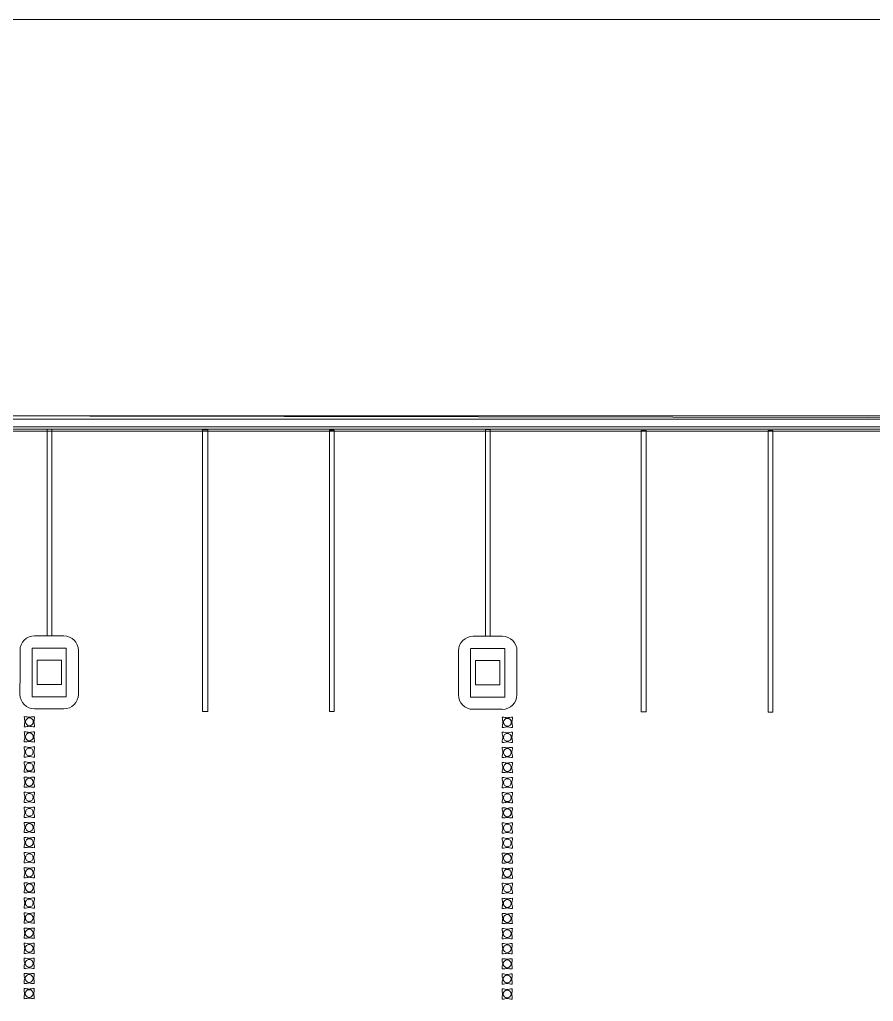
# Model space of a CAD drawing. Header units: metres. Extents: x -22 to 564, y 0 to 143.
# Drawn here: x 560.94 to 562.018, y 54.363 to 55.602 of the extents above; entities that cross this region are included whole.
import ezdxf

# ---------------------------------------------------------------- set-up
doc = ezdxf.new("R2010")
doc.units = ezdxf.units.M
doc.layers.add('XREF PIE 1.100$0$G-ANNO-TTLB', color=7, linetype='Continuous', lineweight=9)
doc.layers.add('XREF PIE 1.100$0$G-IMPT', color=7, linetype='Continuous', lineweight=9)

# ---------------------------------------------------------------- blocks, each defined once
blk = doc.blocks.new('XREF PIE 1.100$0$ZUM-TB-XX-PP_PIE DE PLANO - CDL_CONJUNTO_dwg-1452923-PLANTA BAJA GENERAL')
at = {"layer": 'XREF PIE 1.100$0$G-IMPT'}
for p, q in [((0.09199184919738342, 0.07214445939302026), (0.09162298576611584, 0.07214445939302026)), ((0.09752480066780186, 0.07213901820247708), (0.09715593723653429, 0.07213901820247708)), ((0.09217579725168927, 0.0716524601115052), (0.09217579725168927, 0.07195984630431469)), ((0.09770874872210772, 0.07164701892096201), (0.09770874872210772, 0.07195440511377152)), ((0.09217555542097162, 0.07140655115725947), (0.09217555542097162, 0.07168319873078799)), ((0.0977085068913901, 0.07140110996671627), (0.0977085068913901, 0.07167775754024479)), ((0.09162207890099848, 0.07122266356062622), (0.09199094233226603, 0.07122266356062622)), ((0.0971550303714169, 0.07121722237008302), (0.09752389380268452, 0.07121722237008302))]:
    blk.add_line(p, q, dxfattribs=at)
at = {"layer": 'XREF PIE 1.100$0$G-IMPT', "flags": 128}
for points in [[(0, 0), (0.12, 0), (0.12, 0.0748782895601067), (1.589012453451222e-05, 0.0748782895601067), (1.589012453451222e-05, 0)], [(1.123025334831551e-05, 0.07013983371538624), (1.123025334831551e-05, 0.07487828956045811), (0.0005003045089335135, 0.0110852656233211), (1.589012453517835e-05, 0.07487828956080356), (0.08986497717567743, 0.07487828956080356), (0.1143888126715636, 0.07487828956080356), (0.1200158901245345, 0.07487828956080356), (0.1143888126715664, 0.07487828956080356), (0.08986497717570026, 0.07492244199292449), (1.589012453517835e-05, 0.07492244199292449), (0.0005003042733007224, 0.01108529665638929), (0.007789688871673445, 0.01108529665638929), (0.08899366349407059, 0.01129846141424695), (0.1199814860477227, 0.01138918129519254), (0.1199814860477227, 0.07487828956010142), (0.1199814860477227, 0.01138918129519254), (0.08899366349407059, 0.01129846141424696), (0.08248167360918901, 0.01128083347313906), (0.08282589246007119, 0.01239823142711188), (0.0821208599746766, 0.0126154194675053), (0.08215705798140883, 0.01273292488173767), (0.08172217873752048, 0.01132122655057348)], [(0.05728554861772773, 0.0747527390870715), (0.08986489457308595, 0.0747527390870715), (0.114388571940646, 0.0747527390870715), (0.1200158068399093, 0.07472459645412195)], [(0.05728557884659697, 0.07478347773978228), (0.08986491109360144, 0.07478347773978228), (0.1143886200868296, 0.07478347773978228), (0.1200158234968343, 0.07475533508750312)], [(0.09178063745215918, 0.07475355086111544), (0.09178063745215918, 0.07214467099487469), (0.09183815610103015, 0.07214467099487469), (0.09183815610103015, 0.07475349040344276), (0.09178063745215918, 0.07475349040344276)], [(0.09380798509444134, 0.07474316308283482), (0.09380798509444134, 0.0711897786939555), (0.09374301340239803, 0.0711897786939555), (0.09374301340239803, 0.07474322354050753), (0.09380798509444134, 0.07474322354050753)], [(0.09534491605849318, 0.07474165164101723), (0.09534491605849318, 0.07118826725213791), (0.09540289884357188, 0.07118826725213791), (0.09540289884357188, 0.0747415911833445), (0.09534491605849318, 0.0747415911833445)], [(0.09731358892257767, 0.07474810967057224), (0.09731358892257767, 0.07213922980433149), (0.09737110757144858, 0.07213922980433149), (0.09737110757144858, 0.07474804921289956), (0.09731358892257767, 0.07474804921289956)], [(0.09934093656501192, 0.07473772189230041), (0.09934093656501192, 0.07118433750342111), (0.09927596487296865, 0.07118433750342111), (0.09927596487296865, 0.07473778234997312), (0.09934093656501192, 0.07473778234997312)], [(0.1008778675290637, 0.07473621045048282), (0.1008778675290637, 0.07118282606160348), (0.1009358503141425, 0.07118282606160348), (0.1009358503141425, 0.07473614999281011), (0.1008778675290637, 0.07473614999281011)], [(0.09143837267741026, 0.07196057179638705), (0.09143837267741026, 0.07168392422286035), (0.0914378285583291, 0.07140727664933182)], [(0.09202243667259179, 0.07199073606777907), (0.09159209600265135, 0.07199073606777907), (0.09159209600265135, 0.07137638688586911), (0.09202183209581552, 0.07137638688586911), (0.09202183209581552, 0.07199073606777907)], [(0.09697132414782873, 0.07195513060584385), (0.09697132414782873, 0.07167848303231712), (0.09697078002874758, 0.07140183545878864)], [(0.0971250474730698, 0.07198571808094484), (0.09755538814301025, 0.07198571808094484), (0.09755538814301025, 0.07137052249161688), (0.09712444289639201, 0.07137052249161688), (0.09712444289639201, 0.07198571808094484)], [(0.09196080828981992, 0.07183710342904708), (0.09165342209701041, 0.07183710342904708), (0.09165342209701041, 0.07153001952460111), (0.09196050600145642, 0.07153001952460111), (0.09196050600145642, 0.07183710342904708)], [(0.09718637356747813, 0.07183196452686733), (0.0974937597602876, 0.07183196452686733), (0.0974937597602876, 0.07152427604569436), (0.09718607127911463, 0.07152427604569436), (0.09718607127911463, 0.07183196452686733)]]:
    blk.add_lwpolyline(points, dxfattribs=at)
blk.add_lwpolyline([(0.1198591832153632, 0.04015308212429854), (0.1198591832153632, 0.07472980594961619), (0.06838715904063765, 0.07472980594961619), (0.06838715904063765, 0.05601492656945762)], close=True, dxfattribs=at)
at = {"layer": 'XREF PIE 1.100$0$G-IMPT'}
for centre, radius in [((0.09155736772756017, 0.0710599546018464), 4.918181463151039e-05), ((0.09758842707358213, 0.07105402356427008), 4.918181463149651e-05), ((0.09155718030877479, 0.07086937516230352), 4.918181463151039e-05), ((0.09758823965479675, 0.07086344412472718), 4.918181463149651e-05), ((0.09155699288998974, 0.07067879572275321), 4.918181463149651e-05), ((0.09758805223601168, 0.07067286468517688), 4.918181463151039e-05), ((0.09155680547120458, 0.07048821628320473), 4.918181463149651e-05), ((0.09758786481722652, 0.07048228524562837), 4.918181463151039e-05), ((0.09155661805241916, 0.07029763684366191), 4.918181463152427e-05), ((0.09758767739844108, 0.07029170580608558), 4.918181463149651e-05), ((0.09155643063363365, 0.07010705740412096), 4.918181463151039e-05), ((0.09758748997965562, 0.07010112636654464), 4.918181463149651e-05), ((0.091556243214848, 0.0699164779645838), 4.918181463149651e-05), ((0.09758730256086993, 0.06991054692700747), 4.918181463149651e-05), ((0.09155605579606262, 0.06972589852504096), 4.918181463149651e-05), ((0.09758711514208457, 0.06971996748746463), 4.918181463152427e-05), ((0.09155586837727717, 0.06953531908549815), 4.918181463152427e-05), ((0.09758692772329917, 0.06952938804792182), 4.918181463149651e-05), ((0.09155568095849183, 0.06934473964595438), 4.918181463151039e-05), ((0.0975867403045138, 0.06933880860837806), 4.918181463149651e-05), ((0.09155549353970645, 0.06915416020641157), 4.918181463151039e-05), ((0.09758655288572841, 0.06914822916883524), 4.918181463149651e-05), ((0.09155530612092098, 0.0689635807668706), 4.918181463151039e-05), ((0.0975863654669429, 0.06895764972929427), 4.918181463149651e-05), ((0.09155511870213551, 0.06877300132732875), 4.918181463152427e-05), ((0.09758617804815745, 0.06876707028975239), 4.918181463152427e-05), ((0.09155493128335013, 0.06858242188778588), 4.918181463152427e-05), ((0.09758599062937207, 0.06857649085020956), 4.918181463152427e-05), ((0.0915547438645647, 0.06839184244824306), 4.918181463149651e-05), ((0.0975858032105866, 0.06838591141066673), 4.918181463152427e-05), ((0.09155455644577927, 0.06820126300870137), 4.918181463149651e-05), ((0.09758561579180117, 0.06819533197112504), 4.918181463152427e-05), ((0.09155436902699378, 0.06801068356916043), 4.918181463151039e-05), ((0.0975854283730157, 0.0680047525315841), 4.918181463152427e-05), ((0.09155418160820819, 0.06782010412962182), 4.918181463151039e-05), ((0.0975852409542301, 0.06781417309204552), 4.918181463152427e-05), ((0.09155399418942281, 0.06762952469008011), 4.918181463151039e-05), ((0.09758505353544472, 0.06762359365250381), 4.918181463152427e-05)]:
    blk.add_circle(centre, radius, dxfattribs=at)
for centre, radius, start, end in [((0.09162280439309774, 0.07196039042336894), 0.0001844318048699824, 89.94365445733145, 179.9436544573315), ((0.09199166782436533, 0.0719600276773328), 0.0001844318048699824, 359.9436544573354, 89.94365445733145), ((0.09715575586351617, 0.07195494923282574), 0.0001844318048699824, 89.94365445733145, 179.9436544573315), ((0.0975246192947838, 0.07195458648678961), 0.0001844318048699824, 359.9436544573354, 89.94365445733145), ((0.09162226027401658, 0.07140709527631371), 0.0001844318048699824, 179.9436544573315, 269.9436544573311), ((0.09199112370528416, 0.07140673253027759), 0.0001844318048699685, 269.9436544573311, 359.9436544573354), ((0.09715521174443503, 0.0714016540857705), 0.0001844318048699685, 179.9436544573315, 269.9436544573311), ((0.09752407517570265, 0.07140129133973437), 0.0001844318048699824, 269.9436544573311, 359.9436544573354), ((0.09163910488700741, 0.07100177700959522), 0.0001464877073037991, 167.9441535906516, 182.4688068444948), ((0.09163921915427488, 0.071117971318571), 0.0001464877073043469, 177.4185020937593, 191.9431553477127), ((0.09149919013530929, 0.07097821744239848), 0.0001464877073044118, 77.94415359015193, 92.46880684487064), ((0.09141560439592415, 0.07106009401408256), 8.489692701832771e-05, 340.9420926973645, 18.94521624095308), ((0.09155722831532405, 0.07091819127021044), 8.489692701832415e-05, 70.9420926962208, 108.9452162406991), ((0.09155750713979649, 0.07120171793348234), 8.489692701832511e-05, 250.9420926961612, 288.9452162407018), ((0.0916153844442848, 0.0709781031751316), 0.0001464877073043899, 87.41850209326562, 101.9431553484633), ((0.09169913105919612, 0.07105981518961044), 8.489692701833844e-05, 160.9420926975105, 198.9452162411093), ((0.09147551630084548, 0.0710019378851218), 0.0001464877073043607, 357.4185020937592, 11.94315534771722), ((0.09147563056811286, 0.07111813219409814), 0.0001464877073038453, 347.9441535904925, 2.468806844331801), ((0.09767016423302935, 0.07099584597201888), 0.0001464877073037991, 167.9441535906516, 182.4688068444948), ((0.09767027850029683, 0.07111204028099467), 0.0001464877073043746, 177.418502093765, 191.9431553477169), ((0.09753024948133125, 0.07097228640482216), 0.0001464877073044118, 77.94415359015198, 92.46880684487085), ((0.09744666374194612, 0.07105416297650624), 8.489692701832771e-05, 340.9420926973645, 18.94521624095308), ((0.0975885664858185, 0.07119578689590601), 8.489692701832963e-05, 250.9420926961533, 288.9452162407008), ((0.09764644379030676, 0.07097217213755527), 0.0001464877073043899, 87.41850209326562, 101.9431553484633), ((0.09773019040521802, 0.07105388415203412), 8.489692701833844e-05, 160.9420926975105, 198.9452162411093), ((0.09750657564686739, 0.07099600684754546), 0.0001464877073043752, 357.4185020937592, 11.94315534771725), ((0.0975066899141348, 0.07111220115652181), 0.0001464877073038453, 347.9441535904925, 2.468806844331801), ((0.09163903173548943, 0.07092739187902812), 0.0001464877073043607, 177.4185020937595, 191.9431553477158), ((0.0914990027165239, 0.07078763800285569), 0.0001464877073043982, 77.94415359015098, 92.46880684486541), ((0.09149935101083582, 0.07114180602856116), 0.000146487707304376, 267.418502093265, 281.9431553484641), ((0.09141541697713873, 0.07086951457453973), 8.489692701832771e-05, 340.9420926973539, 18.94521624095486), ((0.09155731972101111, 0.07101113849393952), 8.489692701832511e-05, 250.9420926961609, 288.945216240699), ((0.0916151970254994, 0.07078752373558879), 0.000146487707304376, 87.41850209326537, 101.9431553484644), ((0.09161554531981131, 0.07114169176129431), 0.0001464877073044254, 257.944153590153, 272.4688068448702), ((0.0916989436404107, 0.07086923575006762), 8.489692701833844e-05, 160.9420926975105, 198.9452162411093), ((0.09147544314932746, 0.07092755275455535), 0.0001464877073038453, 347.9441535904863, 2.46880684433198), ((0.0976700910815114, 0.07092146084145182), 0.0001464877073043607, 177.4185020937595, 191.9431553477169), ((0.09753006206254583, 0.07078170696527936), 0.0001464877073043876, 77.94415359014488, 92.46880684486038), ((0.09753041035685772, 0.07113587499098482), 0.0001464877073043754, 267.4185020932704, 281.9431553484694), ((0.09744647632316074, 0.0708635835369634), 8.489692701832771e-05, 340.9420926973645, 18.94521624095308), ((0.09758837906703305, 0.07100520745636318), 8.489692701834275e-05, 250.942092696156, 288.945216240695), ((0.09758828766134597, 0.07091226023263413), 8.489692701832869e-05, 70.94209269621255, 108.9452162406896), ((0.09764625637152134, 0.07078159269801246), 0.0001464877073043754, 87.41850209327077, 101.9431553484698), ((0.09764660466583328, 0.071135760723718), 0.0001464877073044254, 257.9441535901527, 272.4688068448703), ((0.09773000298643263, 0.0708633047124913), 8.489692701833844e-05, 160.9420926975105, 198.9452162411093), ((0.09750650249534946, 0.07092162171697902), 0.0001464877073038124, 347.9441535904918, 2.468806844331942), ((0.09163891746822203, 0.07081119757005239), 0.0001464877073037991, 167.9441535906454, 182.468806844495), ((0.09149916359205038, 0.07095122658901831), 0.000146487707304376, 267.418502093265, 281.9431553484652), ((0.09155704089653867, 0.07072761183066764), 8.489692701832415e-05, 70.94209269622141, 108.9452162406984), ((0.09161535790102593, 0.07095111232175151), 0.0001464877073043982, 257.9441535901504, 272.4688068448705), ((0.09147532888206006, 0.07081135844557898), 0.0001464877073043891, 357.4185020937594, 11.94315534771612), ((0.09766997681424396, 0.07080526653247605), 0.000146487707303802, 167.9441535906452, 182.468806844495), ((0.09753022293807233, 0.07094529555144198), 0.0001464877073043609, 267.4185020932755, 281.9431553484653), ((0.09758810024256058, 0.07072168079309131), 8.489692701832869e-05, 70.94209269621352, 108.9452162406975), ((0.0976464172470479, 0.07094518128417518), 0.0001464877073044118, 257.9441535901516, 272.4688068448703), ((0.09750638822808201, 0.07080542740800265), 0.0001464877073043752, 357.4185020937592, 11.94315534771725), ((0.09163873004943694, 0.07062061813050201), 0.0001464877073037855, 167.9441535906493, 182.4688068444898), ((0.0916388443167044, 0.0707368124394778), 0.0001464877073043752, 177.4185020937595, 191.9431553477169), ((0.09149881529773879, 0.07059705856330535), 0.0001464877073043847, 77.94415359014971, 92.4688068448657), ((0.0914152295583537, 0.07067893513498938), 8.489692701832771e-05, 340.9420926973645, 18.94521624095308), ((0.09155713230222608, 0.07082055905438916), 8.489692701831652e-05, 250.9420926961502, 288.9452162407008), ((0.09161500960671434, 0.07059694429603841), 0.0001464877073043899, 87.4185020932656, 101.9431553484645), ((0.09169875622162567, 0.07067865631051727), 8.489692701834298e-05, 160.9420926975096, 198.9452162411102), ((0.09147514146327501, 0.07062077900602863), 0.0001464877073043752, 357.4185020937592, 11.94315534771725), ((0.0914752557305424, 0.07073697331500502), 0.0001464877073038153, 347.9441535904916, 2.46880684433199), ((0.09766978939545884, 0.0706146870929257), 0.0001464877073037991, 167.9441535906516, 182.4688068444948), ((0.09766990366272636, 0.0707308814019015), 0.0001464877073043614, 177.4185020937647, 191.9431553477181), ((0.09752987464376076, 0.07059112752572905), 0.0001464877073043876, 77.94415359014482, 92.46880684486558), ((0.09744628890437562, 0.07067300409741306), 8.489692701832771e-05, 340.9420926973645, 18.94521624095308), ((0.09758819164824797, 0.07081462801681283), 8.489692701834275e-05, 250.9420926961564, 288.9452162406978), ((0.09764606895273623, 0.07059101325846211), 0.0001464877073043899, 87.41850209326562, 101.9431553484633), ((0.09772981556764757, 0.07067272527294095), 8.489692701833844e-05, 160.9420926975105, 198.9452162411093), ((0.09750620080929694, 0.0706148479684523), 0.0001464877073043746, 357.4185020937592, 11.9431553477172), ((0.09750631507656435, 0.07073104227742869), 0.0001464877073038453, 347.9441535904925, 2.468806844331801), ((0.09163865689791922, 0.07054623299992933), 0.0001464877073043607, 177.4185020937595, 191.9431553477169), ((0.09149862787895363, 0.07040647912375682), 0.0001464877073043982, 77.94415359015085, 92.46880684487085), ((0.09149897617326534, 0.07076064714946796), 0.0001464877073043477, 267.4185020932699, 281.9431553484663), ((0.09141504213956853, 0.0704883556954409), 8.489692701834083e-05, 340.9420926973648, 18.94521624095276), ((0.09155694488344088, 0.07062997961484069), 8.489692701832963e-05, 250.9420926961539, 288.9452162406972), ((0.0915568534777536, 0.07053703239111729), 8.489692701832415e-05, 70.94209269622141, 108.9452162406984), ((0.09161482218792917, 0.07040636485648993), 0.0001464877073044031, 87.41850209327127, 101.9431553484676), ((0.09161517048224085, 0.07076053288220116), 0.0001464877073043982, 257.9441535901504, 272.4688068448705), ((0.09169856880284051, 0.07048807687096878), 8.48969270183561e-05, 160.9420926975205, 198.94521624112), ((0.09147506831175724, 0.07054639387545654), 0.0001464877073038124, 347.9441535904857, 2.468806844326699), ((0.0976697162439412, 0.07054030196235302), 0.0001464877073043752, 177.4185020937595, 191.9431553477169), ((0.09752968722497558, 0.07040054808618051), 0.0001464877073043982, 77.94415359015085, 92.46880684487108), ((0.09753003551928727, 0.07075471611189166), 0.0001464877073043754, 267.4185020932704, 281.9431553484694), ((0.09744610148559053, 0.0704824246578646), 8.489692701832771e-05, 340.9420926973539, 18.94521624095486), ((0.09758800422946284, 0.07062404857726436), 8.489692701832511e-05, 250.9420926961618, 288.9452162406981), ((0.09758791282377552, 0.07053110135354096), 8.489692701834179e-05, 70.94209269621562, 108.9452162406984), ((0.09764588153395114, 0.07040043381891362), 0.0001464877073043899, 87.41850209326562, 101.9431553484644), ((0.09764622982826286, 0.07075460184462483), 0.0001464877073044011, 257.9441535901454, 272.4688068448704), ((0.09772962814886241, 0.07048214583339245), 8.489692701835156e-05, 160.9420926975163, 198.9452162411124), ((0.09750612765777926, 0.07054046283788021), 0.0001464877073038124, 347.9441535904857, 2.468806844326699), ((0.0916385426306518, 0.07043003869095356), 0.0001464877073037991, 167.9441535906454, 182.4688068444895), ((0.09149878875448021, 0.07057006770991953), 0.000146487707304376, 267.418502093265, 281.9431553484641), ((0.09155666605896846, 0.0703464529515688), 8.489692701832869e-05, 70.94209269621352, 108.9452162406975), ((0.09161498306345577, 0.07056995344265267), 0.0001464877073044147, 257.9441535901465, 272.4688068448704), ((0.09147495404448984, 0.07043019956648017), 0.0001464877073043752, 357.4185020937589, 11.94315534771303), ((0.09766960197667368, 0.07042410765337723), 0.0001464877073037991, 167.9441535906454, 182.4688068444895), ((0.09752984810050211, 0.0705641366723432), 0.0001464877073043899, 267.4185020932653, 281.9431553484629), ((0.09758772540499035, 0.07034052191399247), 8.489692701832869e-05, 70.9420926962129, 108.9452162407012), ((0.09764604240947766, 0.07056402240507637), 0.0001464877073044254, 257.9441535901527, 272.4688068448702), ((0.09750601339051179, 0.07042426852890384), 0.0001464877073043891, 357.4185020937594, 11.94315534771612), ((0.09163835521186636, 0.07023945925141066), 0.0001464877073037991, 167.9441535906454, 182.4688068444898), ((0.09163846947913384, 0.07035565356038655), 0.0001464877073043607, 177.4185020937595, 191.9431553477169), ((0.09149844046016824, 0.07021589968421399), 0.0001464877073044118, 77.94415359015193, 92.46880684487064), ((0.09141485472078315, 0.0702977762558981), 8.489692701834083e-05, 340.9420926973542, 18.94521624095454), ((0.0915567574646555, 0.07043940017529786), 8.489692701832963e-05, 250.942092696153, 288.9452162406981), ((0.09161463476914383, 0.07021578541694712), 0.0001464877073043899, 87.41850209326562, 101.9431553484633), ((0.09169838138405507, 0.07029749743142595), 8.489692701833844e-05, 160.9420926975212, 198.9452162411164), ((0.09147476662570446, 0.07023962012693731), 0.0001464877073043752, 357.4185020937592, 11.94315534771725), ((0.09147488089297187, 0.07035581443591372), 0.0001464877073038453, 347.9441535904863, 2.46880684433198), ((0.09766941455788834, 0.07023352821383434), 0.0001464877073038156, 167.9441535906452, 182.4688068444952), ((0.09766952882515577, 0.07034972252281022), 0.0001464877073043469, 177.4185020937593, 191.9431553477116), ((0.0975294998061902, 0.07020996864663769), 0.0001464877073043982, 77.94415359015085, 92.46880684487085), ((0.09744591406680508, 0.07029184521832177), 8.489692701832771e-05, 340.9420926973539, 18.94521624095486), ((0.09758781681067744, 0.07043346913772155), 8.489692701834275e-05, 250.9420926961564, 288.9452162406978), ((0.09764569411516572, 0.07020985437937081), 0.0001464877073043899, 87.41850209326562, 101.9431553484644), ((0.09772944073007703, 0.07029156639384962), 8.489692701835156e-05, 160.9420926975084, 198.9452162411114), ((0.0975058259717264, 0.07023368908936098), 0.0001464877073043607, 357.4185020937592, 11.9431553477161), ((0.09750594023899382, 0.07034988339833739), 0.0001464877073038289, 347.9441535904855, 2.468806844332399), ((0.09163828206034837, 0.07016507412084558), 0.0001464877073043469, 177.4185020937593, 191.9431553477127), ((0.09149825304138273, 0.07002532024467306), 0.0001464877073044011, 77.94415359014577, 92.46880684487081), ((0.09149860133569476, 0.07037948827037667), 0.0001464877073043899, 267.4185020932653, 281.9431553484629), ((0.09155657004586998, 0.07024882073575689), 8.489692701832511e-05, 250.9420926961609, 288.945216240699), ((0.091556478640183, 0.07015587351202597), 8.489692701832415e-05, 70.94209269622047, 108.9452162406994), ((0.09161444735035836, 0.07002520597740619), 0.0001464877073043899, 87.41850209326562, 101.9431553484633), ((0.09161479564467033, 0.07037937400310985), 0.0001464877073043982, 257.9441535901507, 272.4688068448707), ((0.09147469347418635, 0.07016523499637271), 0.0001464877073038453, 347.9441535904925, 2.468806844331801), ((0.0976693414063703, 0.07015914308326925), 0.0001464877073043614, 177.4185020937593, 191.9431553477127), ((0.09752931238740474, 0.07001938920709673), 0.0001464877073044118, 77.94415359015193, 92.46880684487064), ((0.09752966068171673, 0.07037355723280035), 0.0001464877073043899, 267.4185020932653, 281.9431553484641), ((0.09758762939189192, 0.07024288969818059), 8.489692701834275e-05, 250.9420926961564, 288.9452162406978), ((0.09758753798620497, 0.07014994247444965), 8.489692701832869e-05, 70.9420926962129, 108.9452162407012), ((0.09764550669638025, 0.07001927493982986), 0.0001464877073043899, 87.41850209326562, 101.9431553484644), ((0.09764585499069228, 0.07037344296553352), 0.0001464877073044254, 257.944153590153, 272.4688068448702), ((0.09750575282020836, 0.0701593039587964), 0.0001464877073038153, 347.9441535904916, 2.46880684433199), ((0.09163816779308087, 0.07004887981186975), 0.000146487707303802, 167.9441535906452, 182.468806844495), ((0.09149841391690933, 0.07018890883083574), 0.0001464877073043754, 267.4185020932704, 281.9431553484706), ((0.09141466730199767, 0.07010719681635713), 8.489692701832771e-05, 340.9420926973645, 18.94521624095308), ((0.0915562912213975, 0.06996529407248502), 8.489692701834179e-05, 70.942092696215, 108.9452162406991), ((0.0916146082258848, 0.07018879456356891), 0.0001464877073044254, 257.9441535901527, 272.4688068448703), ((0.09169819396526961, 0.07010691799188502), 8.489692701833844e-05, 160.9420926975105, 198.9452162411093), ((0.09147457920691893, 0.07004904068739636), 0.0001464877073043891, 357.4185020937651, 11.94315534771507), ((0.09766922713910284, 0.07004294877429346), 0.0001464877073037991, 167.9441535906516, 182.4688068444948), ((0.09752947326293127, 0.07018297779325942), 0.0001464877073043899, 267.4185020932653, 281.9431553484641), ((0.0974457266480196, 0.0701012657787808), 8.489692701832771e-05, 340.9420926973645, 18.94521624095308), ((0.0975873505674195, 0.06995936303490868), 8.489692701832869e-05, 70.9420926962129, 108.9452162406981), ((0.09764566757190676, 0.07018286352599258), 0.0001464877073044254, 257.9441535901527, 272.4688068448703), ((0.09772925331129155, 0.07010098695430869), 8.48969270183561e-05, 160.9420926975099, 198.9452162411129), ((0.0975056385529409, 0.07004310964982005), 0.0001464877073043891, 357.4185020937594, 11.94315534771612), ((0.09163798037429521, 0.06985830037233261), 0.0001464877073037991, 167.9441535906454, 182.4688068444898), ((0.0916380946415627, 0.06997449468130841), 0.0001464877073043607, 177.4185020937593, 191.9431553477126), ((0.09149806562259709, 0.06983474080513594), 0.0001464877073043847, 77.94415359014995, 92.46880684486585), ((0.091414479883212, 0.06991661737681998), 8.489692701832771e-05, 340.9420926973539, 18.94521624095182), ((0.09155638262708435, 0.07005824129621974), 8.489692701834275e-05, 250.942092696156, 288.9452162406981), ((0.09161425993157267, 0.06983462653786904), 0.000146487707304376, 87.41850209326537, 101.9431553484655), ((0.09169800654648393, 0.06991633855234787), 8.489692701833844e-05, 160.9420926975212, 198.9452162411164), ((0.09147439178813328, 0.0698584612478592), 0.0001464877073043607, 357.4185020937646, 11.94315534771727), ((0.09147450605540072, 0.0699746555568356), 0.0001464877073038453, 347.9441535904863, 2.46880684433198), ((0.09766915398758462, 0.06996856364373209), 0.0001464877073043475, 177.4185020937593, 191.9431553477116), ((0.09752912496861901, 0.0698288097675596), 0.0001464877073043876, 77.94415359014488, 92.46880684486038), ((0.09744553922923394, 0.06991068633924365), 8.489692701832771e-05, 340.9420926973539, 18.94521624095486), ((0.09758744197310629, 0.07005231025864343), 8.489692701834275e-05, 250.9420926961564, 288.9452162406978), ((0.09764531927759461, 0.0698286955002927), 0.0001464877073043754, 87.41850209327077, 101.9431553484698), ((0.09772906589250589, 0.06991040751477154), 8.489692701833844e-05, 160.9420926975212, 198.9452162411164), ((0.09750556540142265, 0.06996872451925927), 0.0001464877073038124, 347.9441535904918, 2.468806844331942), ((0.09163790722277732, 0.06978391524176561), 0.0001464877073043607, 177.418502093765, 191.9431553477169), ((0.09149787820381171, 0.0696441613655931), 0.0001464877073043847, 77.94415359014971, 92.4688068448657), ((0.09149822649812363, 0.06999832939129859), 0.0001464877073043609, 267.4185020932755, 281.9431553484653), ((0.09155619520829893, 0.06986766185667692), 8.489692701831652e-05, 250.9420926961512, 288.945216240691), ((0.09155610380261181, 0.06977471463294789), 8.489692701834179e-05, 70.94209269621562, 108.9452162406984), ((0.09161407251278729, 0.06964404709832621), 0.000146487707304376, 87.41850209326537, 101.9431553484655), ((0.09161442080709915, 0.06999821512403176), 0.0001464877073044011, 257.9441535901454, 272.4688068448704), ((0.09147431863661529, 0.06978407611729277), 0.0001464877073038453, 347.9441535904925, 2.468806844331801), ((0.09766896656879924, 0.06977798420418928), 0.0001464877073043475, 177.4185020937593, 191.9431553477116), ((0.0976690397203172, 0.0698523693347563), 0.0001464877073038156, 167.9441535906514, 182.4688068444951), ((0.09752893754983363, 0.06963823032801676), 0.0001464877073043876, 77.94415359014464, 92.4688068448602), ((0.09752928584414558, 0.06999239835372226), 0.000146487707304376, 267.418502093265, 281.9431553484641), ((0.09758725455432089, 0.06986173081910059), 8.489692701831652e-05, 250.9420926961512, 288.9452162406999), ((0.09758716314863382, 0.06976878359537156), 8.489692701832869e-05, 70.94209269621352, 108.9452162406975), ((0.09764513185880919, 0.06963811606074989), 0.000146487707304376, 87.41850209326537, 101.9431553484644), ((0.09764548015312108, 0.06999228408645543), 0.0001464877073044118, 257.9441535901516, 272.4688068448703), ((0.09750537798263727, 0.06977814507971644), 0.0001464877073038124, 347.9441535904857, 2.468806844326699), ((0.09750545113415526, 0.06985253021028287), 0.0001464877073043885, 357.4185020937651, 11.94315534771502), ((0.09163779295550983, 0.06966772093278979), 0.0001464877073037991, 167.9441535906454, 182.4688068444898), ((0.09149803907933826, 0.06980774995175576), 0.0001464877073043754, 267.4185020932704, 281.9431553484694), ((0.09141429246442662, 0.06972603793727714), 8.489692701832771e-05, 340.9420926973645, 18.94521624095004), ((0.09155591638382647, 0.06958413519340503), 8.489692701832415e-05, 70.94209269622141, 108.9452162406984), ((0.09161423338831373, 0.06980763568448893), 0.0001464877073044118, 257.9441535901516, 272.4688068448705), ((0.09169781912769852, 0.06972575911280504), 8.48969270183561e-05, 160.9420926975099, 198.9452162411099), ((0.0914742043693479, 0.06966788180831637), 0.0001464877073043607, 357.4185020937592, 11.94315534771722), ((0.09766885230153177, 0.06966178989521347), 0.0001464877073037991, 167.9441535906454, 182.468806844495), ((0.09752909842536019, 0.06980181891417944), 0.0001464877073043616, 267.4185020932702, 281.9431553484653), ((0.09744535181044854, 0.06972010689970083), 8.489692701832771e-05, 340.9420926973539, 18.94521624095486), ((0.0975869757298484, 0.0695782041558287), 8.489692701831557e-05, 70.94209269621015, 108.945216240695), ((0.0976452927343357, 0.0698017046469126), 0.0001464877073044118, 257.9441535901516, 272.4688068448705), ((0.09772887847372048, 0.06971982807522872), 8.489692701834298e-05, 160.9420926975096, 198.9452162411102), ((0.09750526371536983, 0.06966195077074007), 0.0001464877073043891, 357.4185020937594, 11.94315534771612), ((0.0916377198039919, 0.06959333580222274), 0.0001464877073043614, 177.4185020937593, 191.9431553477127), ((0.09149769078502629, 0.06945358192605025), 0.0001464877073044011, 77.944153590146, 92.468806844871), ((0.09141410504564121, 0.06953545849773433), 8.489692701834537e-05, 340.942092697348, 18.94521624095182), ((0.09155600778951355, 0.06967708241713412), 8.489692701831652e-05, 250.9420926961502, 288.9452162406919), ((0.09161388509400188, 0.06945346765878335), 0.0001464877073044031, 87.41850209327127, 101.9431553484676), ((0.09169763170891314, 0.06953517967326218), 8.48969270183561e-05, 160.9420926975205, 198.945216241117), ((0.09147413121782991, 0.06959349667774993), 0.0001464877073038453, 347.9441535904925, 2.468806844331801), ((0.09766877915001382, 0.06958740476464642), 0.0001464877073043607, 177.4185020937595, 191.9431553477169), ((0.09752875013104823, 0.06944765088847393), 0.0001464877073043982, 77.94415359015085, 92.46880684487085), ((0.09744516439166312, 0.06952952746015802), 8.489692701834083e-05, 340.9420926973648, 18.94521624095276), ((0.09758706713553547, 0.06967115137955779), 8.489692701832963e-05, 250.942092696153, 288.9452162406981), ((0.09764494444002376, 0.06944753662120702), 0.0001464877073043893, 87.41850209327103, 101.9431553484687), ((0.09772869105493505, 0.06952924863568585), 8.489692701833844e-05, 160.9420926975212, 198.9452162411164), ((0.09750519056385185, 0.06958756564017363), 0.0001464877073038453, 347.9441535904863, 2.46880684433198), ((0.09163753238520653, 0.069402756362679), 0.0001464877073043752, 177.418502093765, 191.943155347717), ((0.09163760553672443, 0.06947714149324695), 0.000146487707303802, 167.9441535906452, 182.468806844495), ((0.09149750336624095, 0.0692630024865065), 0.0001464877073043982, 77.94415359015102, 92.46880684486564), ((0.09149785166055284, 0.06961717051221292), 0.000146487707304376, 267.418502093265, 281.9431553484652), ((0.09155582037072817, 0.06948650297759035), 8.489692701831652e-05, 250.9420926961512, 288.945216240691), ((0.09155572896504101, 0.06939355575386222), 8.489692701832415e-05, 70.9420926962208, 108.9452162407021), ((0.0916136976752165, 0.0692628882192396), 0.0001464877073043754, 87.41850209327077, 101.9431553484698), ((0.09161404596952835, 0.06961705624494609), 0.0001464877073044254, 257.944153590153, 272.4688068448702), ((0.09147394379904453, 0.06940291723820617), 0.0001464877073038453, 347.9441535904863, 2.46880684433198), ((0.09147401695056247, 0.06947730236877356), 0.0001464877073043746, 357.4185020937646, 11.94315534771725), ((0.09766859173122844, 0.06939682532510266), 0.0001464877073043607, 177.418502093765, 191.9431553477169), ((0.09766866488274638, 0.06947121045567062), 0.0001464877073037885, 167.9441535906491, 182.4688068444953), ((0.09752856271226285, 0.06925707144893017), 0.0001464877073043982, 77.94415359015107, 92.46880684487105), ((0.0975289110065748, 0.06961123947463661), 0.000146487707304376, 267.418502093265, 281.9431553484641), ((0.09758687971675016, 0.06948057194001404), 8.489692701832963e-05, 250.9420926961533, 288.9452162407008), ((0.09758678831106299, 0.06938762471628591), 8.489692701834179e-05, 70.94209269621562, 108.9452162406984), ((0.09764475702123843, 0.06925695718166326), 0.000146487707304376, 87.41850209326537, 101.9431553484644), ((0.09764510531555032, 0.06961112520736978), 0.0001464877073044254, 257.9441535901527, 272.4688068448702), ((0.09750500314506647, 0.06939698620062984), 0.0001464877073038453, 347.9441535904914, 2.468806844332029), ((0.09750507629658443, 0.06947137133119723), 0.0001464877073043752, 357.4185020937646, 11.94315534771729), ((0.09163741811793905, 0.0692865620537032), 0.000146487707303802, 167.9441535906452, 182.468806844495), ((0.09149766424176749, 0.06942659107266916), 0.0001464877073043609, 267.4185020932755, 281.9431553484653), ((0.09141391762685583, 0.06934487905819059), 8.489692701834537e-05, 340.9420926973508, 18.9452162409491), ((0.09155554154625567, 0.06920297631431842), 8.489692701834179e-05, 70.942092696215, 108.9452162406991), ((0.09161385855074301, 0.06942647680540233), 0.0001464877073044011, 257.9441535901454, 272.4688068448707), ((0.09169744429012776, 0.06934460023371844), 8.48969270183561e-05, 160.9420926975205, 198.945216241117), ((0.09147382953177714, 0.0692867229292298), 0.0001464877073043607, 357.4185020937592, 11.94315534771722), ((0.097668477463961, 0.06928063101612689), 0.0001464877073037885, 167.9441535906491, 182.4688068444899), ((0.09752872358778943, 0.06942066003509283), 0.0001464877073043616, 267.4185020932702, 281.9431553484653), ((0.09744497697287771, 0.06933894802061426), 8.489692701834537e-05, 340.9420926973508, 18.9452162409491), ((0.09758660089227761, 0.0691970452767421), 8.489692701834179e-05, 70.942092696215, 108.9452162406991), ((0.09764491789676492, 0.06942054576782601), 0.0001464877073043847, 257.9441535901495, 272.4688068448707), ((0.09772850363614972, 0.06933866919614211), 8.489692701834298e-05, 160.9420926975096, 198.9452162411102), ((0.09750488887779905, 0.06928079189165347), 0.0001464877073043752, 357.4185020937592, 11.94315534771725), ((0.09163734496642115, 0.06921217692313618), 0.0001464877073043752, 177.4185020937595, 191.9431553477169), ((0.09149731594745557, 0.06907242304696365), 0.0001464877073044118, 77.94415359015193, 92.46880684487064), ((0.09141373020807043, 0.06915429961864773), 8.489692701832771e-05, 340.9420926973645, 18.94521624095308), ((0.09155563295194274, 0.06929592353804749), 8.489692701834275e-05, 250.9420926961569, 288.9452162406972), ((0.09161351025643112, 0.06907230877969678), 0.0001464877073044031, 87.41850209327127, 101.9431553484676), ((0.09169725687134238, 0.06915402079417561), 8.48969270183561e-05, 160.9420926975205, 198.945216241117), ((0.09147375638025912, 0.0692123377986633), 0.0001464877073038453, 347.9441535904925, 2.468806844331801), ((0.0976684043124431, 0.06920624588555985), 0.0001464877073043475, 177.4185020937591, 191.9431553477127), ((0.09752837529347747, 0.06906649200938735), 0.0001464877073043982, 77.94415359015107, 92.46880684487105), ((0.09744478955409233, 0.0691483685810714), 8.489692701834537e-05, 340.9420926973586, 18.9452162409589), ((0.0975866922979647, 0.06928999250047117), 8.489692701831652e-05, 250.9420926961502, 288.9452162407008), ((0.09764456960245296, 0.06906637774212045), 0.0001464877073043899, 87.41850209326562, 101.9431553484633), ((0.0977283162173643, 0.06914808975659928), 8.489692701833844e-05, 160.9420926975105, 198.9452162411093), ((0.09750481572628109, 0.06920640676108698), 0.0001464877073038453, 347.9441535904925, 2.468806844331801), ((0.09163715754763563, 0.06902159748359518), 0.0001464877073043607, 177.4185020937595, 191.9431553477158), ((0.09163723069915367, 0.06909598261416035), 0.000146487707303802, 167.9441535906452, 182.4688068444896), ((0.09149712852867005, 0.06888184360742275), 0.0001464877073043847, 77.9441535901499, 92.46880684486564), ((0.09149747682298211, 0.06923601163312633), 0.000146487707304376, 267.418502093265, 281.9431553484641), ((0.09155544553315731, 0.06910534409850655), 8.489692701832511e-05, 250.9420926961609, 288.945216240699), ((0.09155535412747028, 0.06901239687477563), 8.489692701832869e-05, 70.94209269621352, 108.9452162406975), ((0.0916133228376456, 0.06888172934015581), 0.000146487707304376, 87.41850209326537, 101.9431553484655), ((0.09161367113195759, 0.0692358973658595), 0.0001464877073044254, 257.9441535901527, 272.4688068448702), ((0.09147356896147364, 0.06902175835912239), 0.0001464877073038124, 347.9441535904918, 2.468806844331942), ((0.09147364211299171, 0.06909614348968697), 0.0001464877073043746, 357.4185020937592, 11.9431553477172), ((0.09766821689365758, 0.06901566644601886), 0.0001464877073043469, 177.4185020937593, 191.9431553477127), ((0.09766829004517562, 0.06909005157658404), 0.0001464877073037885, 167.9441535906553, 182.4688068444951), ((0.09752818787469195, 0.06887591256984642), 0.0001464877073043876, 77.94415359014488, 92.46880684486582), ((0.097528536169004, 0.06923008059555), 0.0001464877073043754, 267.4185020932704, 281.9431553484694), ((0.09758641347349226, 0.0690064658371993), 8.489692701831557e-05, 70.94209269621078, 108.9452162406914), ((0.09764438218366754, 0.06887579830257948), 0.0001464877073043754, 87.41850209327077, 101.9431553484698), ((0.09764473047797954, 0.06922996632828317), 0.0001464877073044118, 257.9441535901516, 272.4688068448705), ((0.09750462830749561, 0.06901582732154606), 0.0001464877073038124, 347.9441535904918, 2.468806844331942), ((0.09750470145901367, 0.06909021245211064), 0.0001464877073043752, 357.4185020937592, 11.94315534771725), ((0.09163704328036819, 0.06890540317461942), 0.0001464877073038156, 167.9441535906452, 182.4688068444898), ((0.09149728940419657, 0.06904543219358536), 0.000146487707304376, 267.418502093265, 281.9431553484641), ((0.09141354278928493, 0.06896372017910679), 8.489692701832771e-05, 340.9420926973539, 18.94521624095486), ((0.09155516670868481, 0.06882181743523466), 8.489692701832869e-05, 70.94209269621255, 108.9452162406984), ((0.09161348371317211, 0.06904531792631853), 0.0001464877073043982, 257.9441535901504, 272.4688068448708), ((0.09169706945255686, 0.06896344135463468), 8.489692701834298e-05, 160.9420926975096, 198.9452162411102), ((0.0914734546942062, 0.068905564050146), 0.0001464877073043891, 357.4185020937594, 11.94315534771612), ((0.09766810262639009, 0.06889947213704312), 0.000146487707303802, 167.9441535906513, 182.4688068444948), ((0.09752834875021854, 0.06903950115600903), 0.0001464877073043754, 267.4185020932704, 281.9431553484706), ((0.09744460213530694, 0.06895778914153046), 8.489692701832771e-05, 340.9420926973539, 18.94521624095486), ((0.09758622605470678, 0.06881588639765834), 8.489692701832869e-05, 70.9420926962129, 108.9452162407012), ((0.09758650487917925, 0.06909941306093022), 8.489692701834275e-05, 250.942092696156, 288.9452162406981), ((0.09764454305919405, 0.0690393868887422), 0.0001464877073044011, 257.9441535901454, 272.4688068448707), ((0.09772812879857883, 0.06895751031705835), 8.489692701833844e-05, 160.9420926975212, 198.9452162411164), ((0.09750451404022818, 0.06889963301256967), 0.0001464877073043607, 357.4185020937592, 11.94315534771722), ((0.0916369701288502, 0.06883101804405334), 0.0001464877073043752, 177.4185020937595, 191.9431553477169), ((0.0914969411098846, 0.06869126416788085), 0.0001464877073043982, 77.94415359015085, 92.46880684487085), ((0.09141335537049947, 0.0687731407395649), 8.489692701832771e-05, 340.9420926973645, 18.94521624095308), ((0.09155525811437185, 0.06891476465896468), 8.489692701832963e-05, 250.942092696153, 288.9452162406981), ((0.09161313541886015, 0.06869114990061395), 0.0001464877073044038, 87.41850209326586, 101.9431553484622), ((0.09169688203377144, 0.06877286191509276), 8.489692701833844e-05, 160.9420926975105, 198.9452162411093), ((0.0914733815426882, 0.06883117891958052), 0.0001464877073038153, 347.9441535904854, 2.46880684433217), ((0.09766802947487213, 0.06882508700647702), 0.0001464877073043607, 177.4185020937595, 191.9431553477169), ((0.09752800045590655, 0.06868533313030452), 0.0001464877073043847, 77.94415359014995, 92.46880684486585), ((0.0974444147165215, 0.06876720970198857), 8.489692701832771e-05, 340.9420926973645, 18.94521624095308), ((0.09758631746039378, 0.06890883362138836), 8.489692701834275e-05, 250.942092696156, 288.9452162406981), ((0.0976441947648821, 0.06868521886303762), 0.0001464877073043899, 87.41850209326562, 101.9431553484633), ((0.09772794137979338, 0.06876693087751642), 8.489692701833844e-05, 160.9420926975105, 198.9452162411093), ((0.09750444088871016, 0.06882524788200418), 0.0001464877073038453, 347.9441535904925, 2.468806844331801), ((0.09163685586158273, 0.06871482373507755), 0.0001464877073038156, 167.9441535906452, 182.4688068444952), ((0.09149710198541111, 0.06885485275404354), 0.0001464877073043899, 267.4185020932653, 281.9431553484641), ((0.09155497928989935, 0.0686312379956928), 8.489692701832869e-05, 70.94209269621255, 108.9452162406984), ((0.09161329629438668, 0.06885473848677667), 0.0001464877073044118, 257.9441535901516, 272.4688068448705), ((0.09147326727542074, 0.06871498461060414), 0.0001464877073043891, 357.4185020937594, 11.94315534771612), ((0.09766791520760465, 0.06870889269750122), 0.0001464877073037991, 167.9441535906454, 182.468806844495), ((0.09752816133143308, 0.06884892171646721), 0.0001464877073043893, 267.4185020932707, 281.9431553484683), ((0.09758603863592133, 0.06862530695811647), 8.489692701834179e-05, 70.942092696215, 108.9452162406991), ((0.09764435564040862, 0.06884880744920034), 0.0001464877073043982, 257.9441535901504, 272.4688068448708), ((0.09750432662144276, 0.06870905357302781), 0.0001464877073043891, 357.4185020937594, 11.94315534771612), ((0.09163666844279737, 0.0685242442955347), 0.0001464877073037855, 167.9441535906493, 182.4688068444898), ((0.09163678271006483, 0.0686404386045105), 0.0001464877073043752, 177.4185020937595, 191.9431553477169), ((0.09149675369109922, 0.06850068472833803), 0.0001464877073043847, 77.94415359014971, 92.46880684486591), ((0.09141316795171409, 0.06858256130002208), 8.489692701832771e-05, 340.9420926973645, 18.94521624095308), ((0.09155479187111393, 0.06844065855614999), 8.489692701832869e-05, 70.94209269621352, 108.9452162406886), ((0.09155507069558647, 0.06872418521942186), 8.489692701832963e-05, 250.9420926961533, 288.9452162407008), ((0.09161294800007476, 0.06850057046107112), 0.0001464877073043754, 87.41850209327077, 101.9431553484709), ((0.09169669461498606, 0.06858228247554995), 8.489692701833844e-05, 160.9420926975105, 198.9452162411093), ((0.0914730798566354, 0.0685244051710613), 0.0001464877073043607, 357.4185020937646, 11.94315534771727), ((0.09147319412390283, 0.06864059948003769), 0.0001464877073038153, 347.9441535904916, 2.46880684433199), ((0.09766772778881926, 0.0685183132579584), 0.0001464877073037855, 167.9441535906493, 182.4688068444952), ((0.09766784205608674, 0.06863450756693419), 0.0001464877073043469, 177.4185020937647, 191.943155347718), ((0.0975278130371211, 0.0684947536907617), 0.0001464877073043847, 77.94415359014971, 92.46880684486591), ((0.09744422729773612, 0.06857663026244575), 8.489692701832771e-05, 340.9420926973539, 18.94521624095486), ((0.0975861300416084, 0.06871825418184553), 8.489692701834275e-05, 250.942092696156, 288.9452162406981), ((0.09764400734609668, 0.06849463942349479), 0.0001464877073043622, 87.41850209326512, 101.9431553484655), ((0.09772775396100798, 0.06857635143797362), 8.489692701833844e-05, 160.9420926975105, 198.9452162411093), ((0.09750413920265733, 0.06851847413348498), 0.0001464877073043752, 357.4185020937592, 11.94315534771725), ((0.09750425346992476, 0.06863466844246137), 0.0001464877073038124, 347.9441535904918, 2.468806844331942), ((0.09163659529127939, 0.0684498591649677), 0.0001464877073043614, 177.4185020937647, 191.9431553477181), ((0.09149656627231383, 0.06831010528879516), 0.0001464877073044118, 77.94415359015193, 92.46880684487064), ((0.09149691456662573, 0.06866427331450065), 0.000146487707304376, 267.418502093265, 281.9431553484652), ((0.0914129805329287, 0.06839198186047925), 8.489692701832771e-05, 340.9420926973539, 18.94521624095486), ((0.09155488327680104, 0.06853360577987903), 8.489692701831652e-05, 250.9420926961502, 288.9452162406919), ((0.09161276058128934, 0.0683099910215283), 0.0001464877073043899, 87.41850209326562, 101.9431553484633), ((0.0916131088756013, 0.06866415904723384), 0.0001464877073043847, 257.9441535901496, 272.4688068448709), ((0.09169650719620064, 0.06839170303600711), 8.48969270183561e-05, 160.9420926975099, 198.9452162411129), ((0.09147300670511745, 0.06845002004049484), 0.0001464877073038153, 347.9441535904916, 2.46880684433199), ((0.09766765463730136, 0.06844392812739136), 0.0001464877073043469, 177.4185020937647, 191.943155347718), ((0.09752762561833572, 0.06830417425121883), 0.0001464877073043982, 77.94415359015085, 92.46880684487085), ((0.0975279739126477, 0.06865834227692434), 0.0001464877073043754, 267.4185020932704, 281.9431553484695), ((0.09744403987895066, 0.06838605082290292), 8.489692701832771e-05, 340.9420926973539, 18.94521624095486), ((0.09758594262282307, 0.0685276747423027), 8.489692701831652e-05, 250.9420926961502, 288.9452162406919), ((0.09758585121713594, 0.06843472751857364), 8.489692701832869e-05, 70.94209269621255, 108.9452162406984), ((0.0976438199273113, 0.06830405998395196), 0.0001464877073043899, 87.41850209326562, 101.9431553484633), ((0.0976441682216232, 0.06865822800965751), 0.0001464877073044118, 257.9441535901516, 272.4688068448759), ((0.0977275665422226, 0.06838577199843078), 8.489692701833844e-05, 160.9420926975105, 198.9452162411093), ((0.09750406605113938, 0.06844408900291854), 0.0001464877073038124, 347.9441535904857, 2.468806844332121), ((0.09163648102401196, 0.06833366485599186), 0.0001464877073038156, 167.9441535906452, 182.4688068444952), ((0.09149672714784035, 0.06847369387495786), 0.0001464877073043899, 267.4185020932653, 281.9431553484629), ((0.09155460445232855, 0.06825007911660713), 8.489692701832869e-05, 70.9420926962129, 108.9452162406923), ((0.09161292145681592, 0.06847357960769103), 0.0001464877073044118, 257.9441535901516, 272.4688068448703), ((0.09147289243785003, 0.06833382573151847), 0.0001464877073043885, 357.4185020937651, 11.94315534771502), ((0.09766754037003385, 0.06832773381841555), 0.0001464877073038156, 167.9441535906452, 182.4688068444898), ((0.0975277864938623, 0.06846776283738154), 0.000146487707304376, 267.418502093265, 281.9431553484641), ((0.09758566379835049, 0.0682441480790308), 8.489692701834179e-05, 70.942092696215, 108.9452162406991), ((0.09764398080283782, 0.0684676485701147), 0.0001464877073044254, 257.9441535901527, 272.4688068448757), ((0.09750395178387192, 0.06832789469394217), 0.0001464877073043885, 357.4185020937594, 11.94315534771607), ((0.09163629360522653, 0.06814308541645017), 0.0001464877073037885, 167.9441535906491, 182.4688068444899), ((0.09163640787249394, 0.06825927972542599), 0.0001464877073043746, 177.418502093765, 191.9431553477169), ((0.09149637885352832, 0.0681195258492535), 0.0001464877073044011, 77.944153590146, 92.468806844871), ((0.09141279311414324, 0.06820140242093758), 8.489692701834537e-05, 340.9420926973508, 18.9452162409491), ((0.09155469585801558, 0.06834302634033733), 8.489692701831652e-05, 250.9420926961506, 288.9452162406917), ((0.09161257316250392, 0.0681194115819866), 0.0001464877073044031, 87.41850209327127, 101.9431553484676), ((0.09169631977741517, 0.06820112359646541), 8.48969270183561e-05, 160.9420926975099, 198.9452162411099), ((0.09147270501906458, 0.06814324629197675), 0.0001464877073043752, 357.4185020937592, 11.94315534771725), ((0.09147281928633198, 0.06825944060095318), 0.0001464877073038124, 347.9441535904918, 2.468806844331942), ((0.09766735295124843, 0.06813715437887387), 0.0001464877073037991, 167.9441535906516, 182.4688068444948), ((0.0976674672185159, 0.06825334868784966), 0.0001464877073043475, 177.4185020937593, 191.9431553477116), ((0.0975274381995503, 0.06811359481167714), 0.0001464877073044118, 77.94415359015193, 92.46880684487606), ((0.09744385246016521, 0.06819547138336125), 8.489692701832771e-05, 340.9420926973539, 18.94521624095486), ((0.09758575520403755, 0.068337095302761), 8.489692701831652e-05, 250.9420926961502, 288.9452162407008), ((0.09764363250852584, 0.06811348054441027), 0.0001464877073043899, 87.41850209326562, 101.9431553484633), ((0.09772737912343714, 0.06819519255888908), 8.489692701834298e-05, 160.9420926975096, 198.9452162411102), ((0.09750376436508648, 0.06813731525440044), 0.0001464877073043891, 357.4185020937651, 11.94315534771507), ((0.09750387863235392, 0.06825350956337685), 0.0001464877073038124, 347.9441535904918, 2.468806844331942), ((0.09163622045370846, 0.06806870028588506), 0.0001464877073043752, 177.418502093765, 191.943155347717), ((0.09149619143474286, 0.06792894640971257), 0.0001464877073043982, 77.94415359015107, 92.46880684487105), ((0.09149653972905489, 0.06828311443541611), 0.0001464877073043899, 267.4185020932653, 281.9431553484629), ((0.09141260569535777, 0.06801082298139662), 8.489692701832771e-05, 340.9420926973539, 18.94521624095486), ((0.09155450843923008, 0.0681524469007964), 8.489692701834275e-05, 250.942092696156, 288.9452162406981), ((0.09155441703354313, 0.06805949967706545), 8.489692701832415e-05, 70.94209269622047, 108.9452162406994), ((0.0916123857437184, 0.06792883214244566), 0.0001464877073043899, 87.41850209326562, 101.9431553484644), ((0.09161273403803046, 0.06828300016814932), 0.0001464877073043982, 257.9441535901504, 272.4688068448705), ((0.0916961323586297, 0.06801054415692448), 8.489692701833844e-05, 160.9420926975105, 198.9452162411093), ((0.09147263186754648, 0.06806886116141221), 0.0001464877073038453, 347.9441535904925, 2.468806844331801), ((0.09766727979973043, 0.06806276924830873), 0.0001464877073043614, 177.4185020937647, 191.9431553477181), ((0.09752725078076482, 0.06792301537213624), 0.0001464877073044011, 77.94415359014577, 92.46880684487081), ((0.09752759907507684, 0.0682771833978398), 0.000146487707304376, 267.418502093265, 281.9431553484652), ((0.09744366504137975, 0.06800489194382028), 8.489692701832771e-05, 340.9420926973645, 18.94521624095308), ((0.09758556778525208, 0.06814651586322007), 8.489692701831652e-05, 250.9420926961506, 288.9452162406947), ((0.09758547637956505, 0.06805356863948912), 8.489692701831557e-05, 70.94209269620984, 108.9452162406923), ((0.09764344508974038, 0.06792290110486934), 0.0001464877073043899, 87.41850209326562, 101.9431553484644), ((0.09764379338405234, 0.06827706913057299), 0.0001464877073044118, 257.9441535901516, 272.4688068448703), ((0.09772719170465159, 0.06800461311934818), 8.48969270183561e-05, 160.9420926975099, 198.9452162411099), ((0.09750369121356842, 0.06806293012383588), 0.0001464877073038453, 347.9441535904925, 2.468806844331801), ((0.091636106186441, 0.06795250597690923), 0.000146487707303802, 167.9441535906452, 182.468806844495), ((0.09149635231026944, 0.06809253499587523), 0.000146487707304376, 267.418502093265, 281.9431553484652), ((0.0915542296147576, 0.0678689202375245), 8.489692701832869e-05, 70.9420926962129, 108.9452162406981), ((0.09161254661924495, 0.06809242072860837), 0.0001464877073044254, 257.944153590153, 272.4688068448756), ((0.09147251760027905, 0.06795266685243583), 0.0001464877073043891, 357.4185020937594, 11.94315534771612), ((0.09766716553246295, 0.06794657493933291), 0.000146487707303802, 167.9441535906452, 182.4688068444896), ((0.09752741165629134, 0.0680866039582989), 0.0001464877073043754, 267.4185020932704, 281.9431553484706), ((0.09758528896077955, 0.06786298919994817), 8.489692701832415e-05, 70.9420926962208, 108.9452162406991), ((0.09764360596526689, 0.06808648969103206), 0.0001464877073044254, 257.9441535901527, 272.4688068448702), ((0.097503576946301, 0.0679467358148595), 0.0001464877073043752, 357.4185020937592, 11.94315534771725), ((0.09163591876765544, 0.06776192653737059), 0.0001464877073038156, 167.9441535906452, 182.4688068444898), ((0.09163603303492286, 0.06787812084634642), 0.0001464877073043614, 177.4185020937591, 191.9431553477138), ((0.09149600401595731, 0.06773836697017392), 0.0001464877073043982, 77.94415359015085, 92.46880684487085), ((0.09141241827657212, 0.06782024354185798), 8.489692701832771e-05, 340.9420926973645, 18.94521624095004), ((0.09155432102044447, 0.06796186746125775), 8.489692701834275e-05, 250.942092696156, 288.9452162406981), ((0.09161219832493281, 0.06773825270290702), 0.0001464877073043899, 87.41850209326562, 101.9431553484644), ((0.09169594493984413, 0.06781996471738586), 8.489692701833844e-05, 160.9420926975105, 198.9452162411093), ((0.09147233018149345, 0.06776208741289719), 0.0001464877073043891, 357.4185020937651, 11.94315534771507), ((0.09147244444876085, 0.06787828172187356), 0.0001464877073038453, 347.9441535904925, 2.468806844331801), ((0.09766697811367732, 0.06775599549979427), 0.0001464877073038156, 167.9441535906452, 182.4688068444952), ((0.0976670923809448, 0.06787218980877009), 0.0001464877073043752, 177.4185020937595, 191.9431553477169), ((0.09752706336197928, 0.06773243593259759), 0.0001464877073043982, 77.94415359015085, 92.46880684487085), ((0.0974434776225941, 0.06781431250428165), 8.489692701832318e-05, 340.9420926973654, 18.94521624095214), ((0.09758538036646648, 0.06795593642368143), 8.489692701831652e-05, 250.9420926961512, 288.9452162406999), ((0.09764325767095475, 0.06773232166533069), 0.0001464877073044038, 87.41850209326586, 101.9431553484622), ((0.09772700428586603, 0.06781403367980952), 8.489692701833844e-05, 160.9420926975105, 198.9452162411093), ((0.09750338952751539, 0.06775615637532087), 0.0001464877073043885, 357.4185020937594, 11.94315534771607), ((0.0975035037947828, 0.06787235068429724), 0.0001464877073038153, 347.9441535904916, 2.46880684433199), ((0.09163584561613744, 0.06768754140680475), 0.0001464877073043607, 177.4185020937595, 191.9431553477169), ((0.09149581659717192, 0.06754778753063222), 0.0001464877073044118, 77.94415359015193, 92.46880684487064), ((0.09149616489148381, 0.06790195555633656), 0.000146487707304376, 267.418502093265, 281.9431553484641), ((0.09141223085778678, 0.06762966410231627), 8.489692701832771e-05, 340.9420926973645, 18.94521624095308), ((0.09155413360165914, 0.06777128802171606), 8.489692701831652e-05, 250.9420926961512, 288.945216240691), ((0.09155404219597206, 0.06767834079798588), 8.489692701832415e-05, 70.9420926962208, 108.9452162407021), ((0.09161201090614743, 0.06754767326336535), 0.0001464877073043899, 87.41850209326562, 101.9431553484633), ((0.09161235920045932, 0.06790184128906977), 0.0001464877073044254, 257.9441535901527, 272.4688068448702), ((0.09169575752105873, 0.06762938527784415), 8.48969270183561e-05, 160.9420926975099, 198.9452162411129), ((0.09147225702997551, 0.06768770228233191), 0.0001464877073038124, 347.9441535904857, 2.468806844326699), ((0.09766690496215942, 0.06768161036922841), 0.0001464877073043752, 177.4185020937595, 191.9431553477169), ((0.09752687594319388, 0.06754185649305589), 0.0001464877073043982, 77.94415359015085, 92.46880684487085), ((0.09752722423750575, 0.06789602451876027), 0.0001464877073043622, 267.4185020932647, 281.9431553484652), ((0.0975851929476811, 0.06776535698413975), 8.489692701831652e-05, 250.9420926961506, 288.9452162407035), ((0.09758510154199398, 0.06767240976040954), 8.489692701831557e-05, 70.94209269621015, 108.945216240695), ((0.09764307025216937, 0.06754174222578899), 0.0001464877073044038, 87.41850209326586, 101.9431553484622), ((0.09764341854648129, 0.06789591025149344), 0.0001464877073044254, 257.9441535901527, 272.4688068448702), ((0.09750331637599743, 0.06768177124475558), 0.0001464877073038453, 347.9441535904925, 2.468806844331801), ((0.09163573134887006, 0.06757134709782894), 0.0001464877073038156, 167.9441535906452, 182.4688068444952), ((0.09149597747269843, 0.0677113761167949), 0.000146487707304376, 267.418502093265, 281.9431553484641), ((0.09155385477718668, 0.0674877613584442), 8.489692701832415e-05, 70.94209269622141, 108.9452162406984), ((0.09161217178167394, 0.06771126184952807), 0.0001464877073044254, 257.9441535901527, 272.4688068448702), ((0.09147214276270807, 0.06757150797335554), 0.0001464877073043891, 357.4185020937594, 11.94315534771612), ((0.09766679069489197, 0.06756541606025263), 0.0001464877073037855, 167.9441535906493, 182.4688068444898), ((0.09752703681872035, 0.06770544507921857), 0.0001464877073043754, 267.4185020932704, 281.9431553484694), ((0.09744329020380876, 0.06762373306473994), 8.489692701832771e-05, 340.9420926973645, 18.94521624095308), ((0.0975849141232086, 0.06748183032086787), 8.489692701831557e-05, 70.94209269621078, 108.9452162406914), ((0.0976432311276959, 0.06770533081195174), 0.0001464877073044254, 257.9441535901527, 272.4688068448703), ((0.09772681686708064, 0.06762345424026785), 8.489692701833844e-05, 160.9420926975212, 198.9452162411164), ((0.09750320210873004, 0.0675655769357792), 0.0001464877073043891, 357.4185020937594, 11.94315534771612)]:
    blk.add_arc(centre, radius, start, end, dxfattribs=at)
blk = doc.blocks.new('XREF PIE 1.100$0$ZUM-TB-XX-PP_PIE DE PLANO - ZUM_TB_PP_XX__PIE DE PLANO 90x60cm-1443826-PLANTA BAJA GENERAL')
at = {"layer": 'XREF PIE 1.100$0$G-ANNO-TTLB', "lineweight": 13}
blk.add_line((0.3067999999999992, 0.4650000000000057), (0.4268000000000008, 0.4650000000000057), dxfattribs=at)
at = {"layer": 'XREF PIE 1.100$0$G-ANNO-TTLB', "lineweight": 20}
blk.add_line((0.3067999999999992, 0.4600000000000057), (0.4268000000000008, 0.4600000000000057), dxfattribs=at)
blk.add_blockref('XREF PIE 1.100$0$ZUM-TB-XX-PP_PIE DE PLANO - CDL_CONJUNTO_dwg-1452923-PLANTA BAJA GENERAL', (0.3067889470010053, 0.3850775580070812))

msp = doc.modelspace()

# ---------------------------------------------------------------- block references
at = {"layer": 'XREF PIE 1.100$0$G-ANNO-TTLB', "xscale": 100.0000000000004, "yscale": 100.0000000000004, "zscale": 100.0000000000004}
msp.add_blockref('XREF PIE 1.100$0$ZUM-TB-XX-PP_PIE DE PLANO - ZUM_TB_PP_XX__PIE DE PLANO 90x60cm-1443826-PLANTA BAJA GENERAL', (521.1181332838937, 9.102266599974932), dxfattribs=at)

doc.saveas('drawing.dxf')
